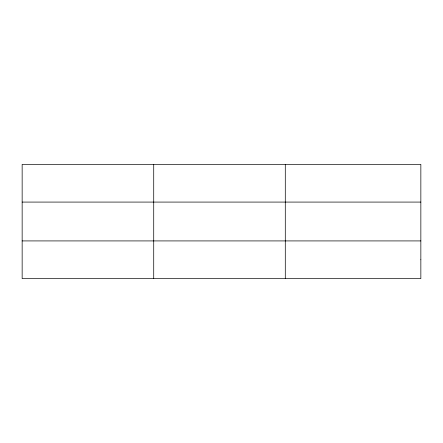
<?xml version="1.0" encoding="UTF-8"?>
<svg xmlns="http://www.w3.org/2000/svg" width="443" height="443" viewBox="0 0 443 443"><rect width="100%" height="100%" fill="white"/><g stroke="black" fill="none" stroke-linecap="round" stroke-linejoin="round"><path stroke-width="0.66" d="M153.721 164.381L153.721 278.619M285.292 164.381L285.292 278.619M22.15 202.08L420.85 202.08M22.15 240.92L420.85 240.92M420.85 259.77L420.85 278.619L22.15 278.619L22.15 164.381L420.85 164.381L420.85 259.77"/></g></svg>
